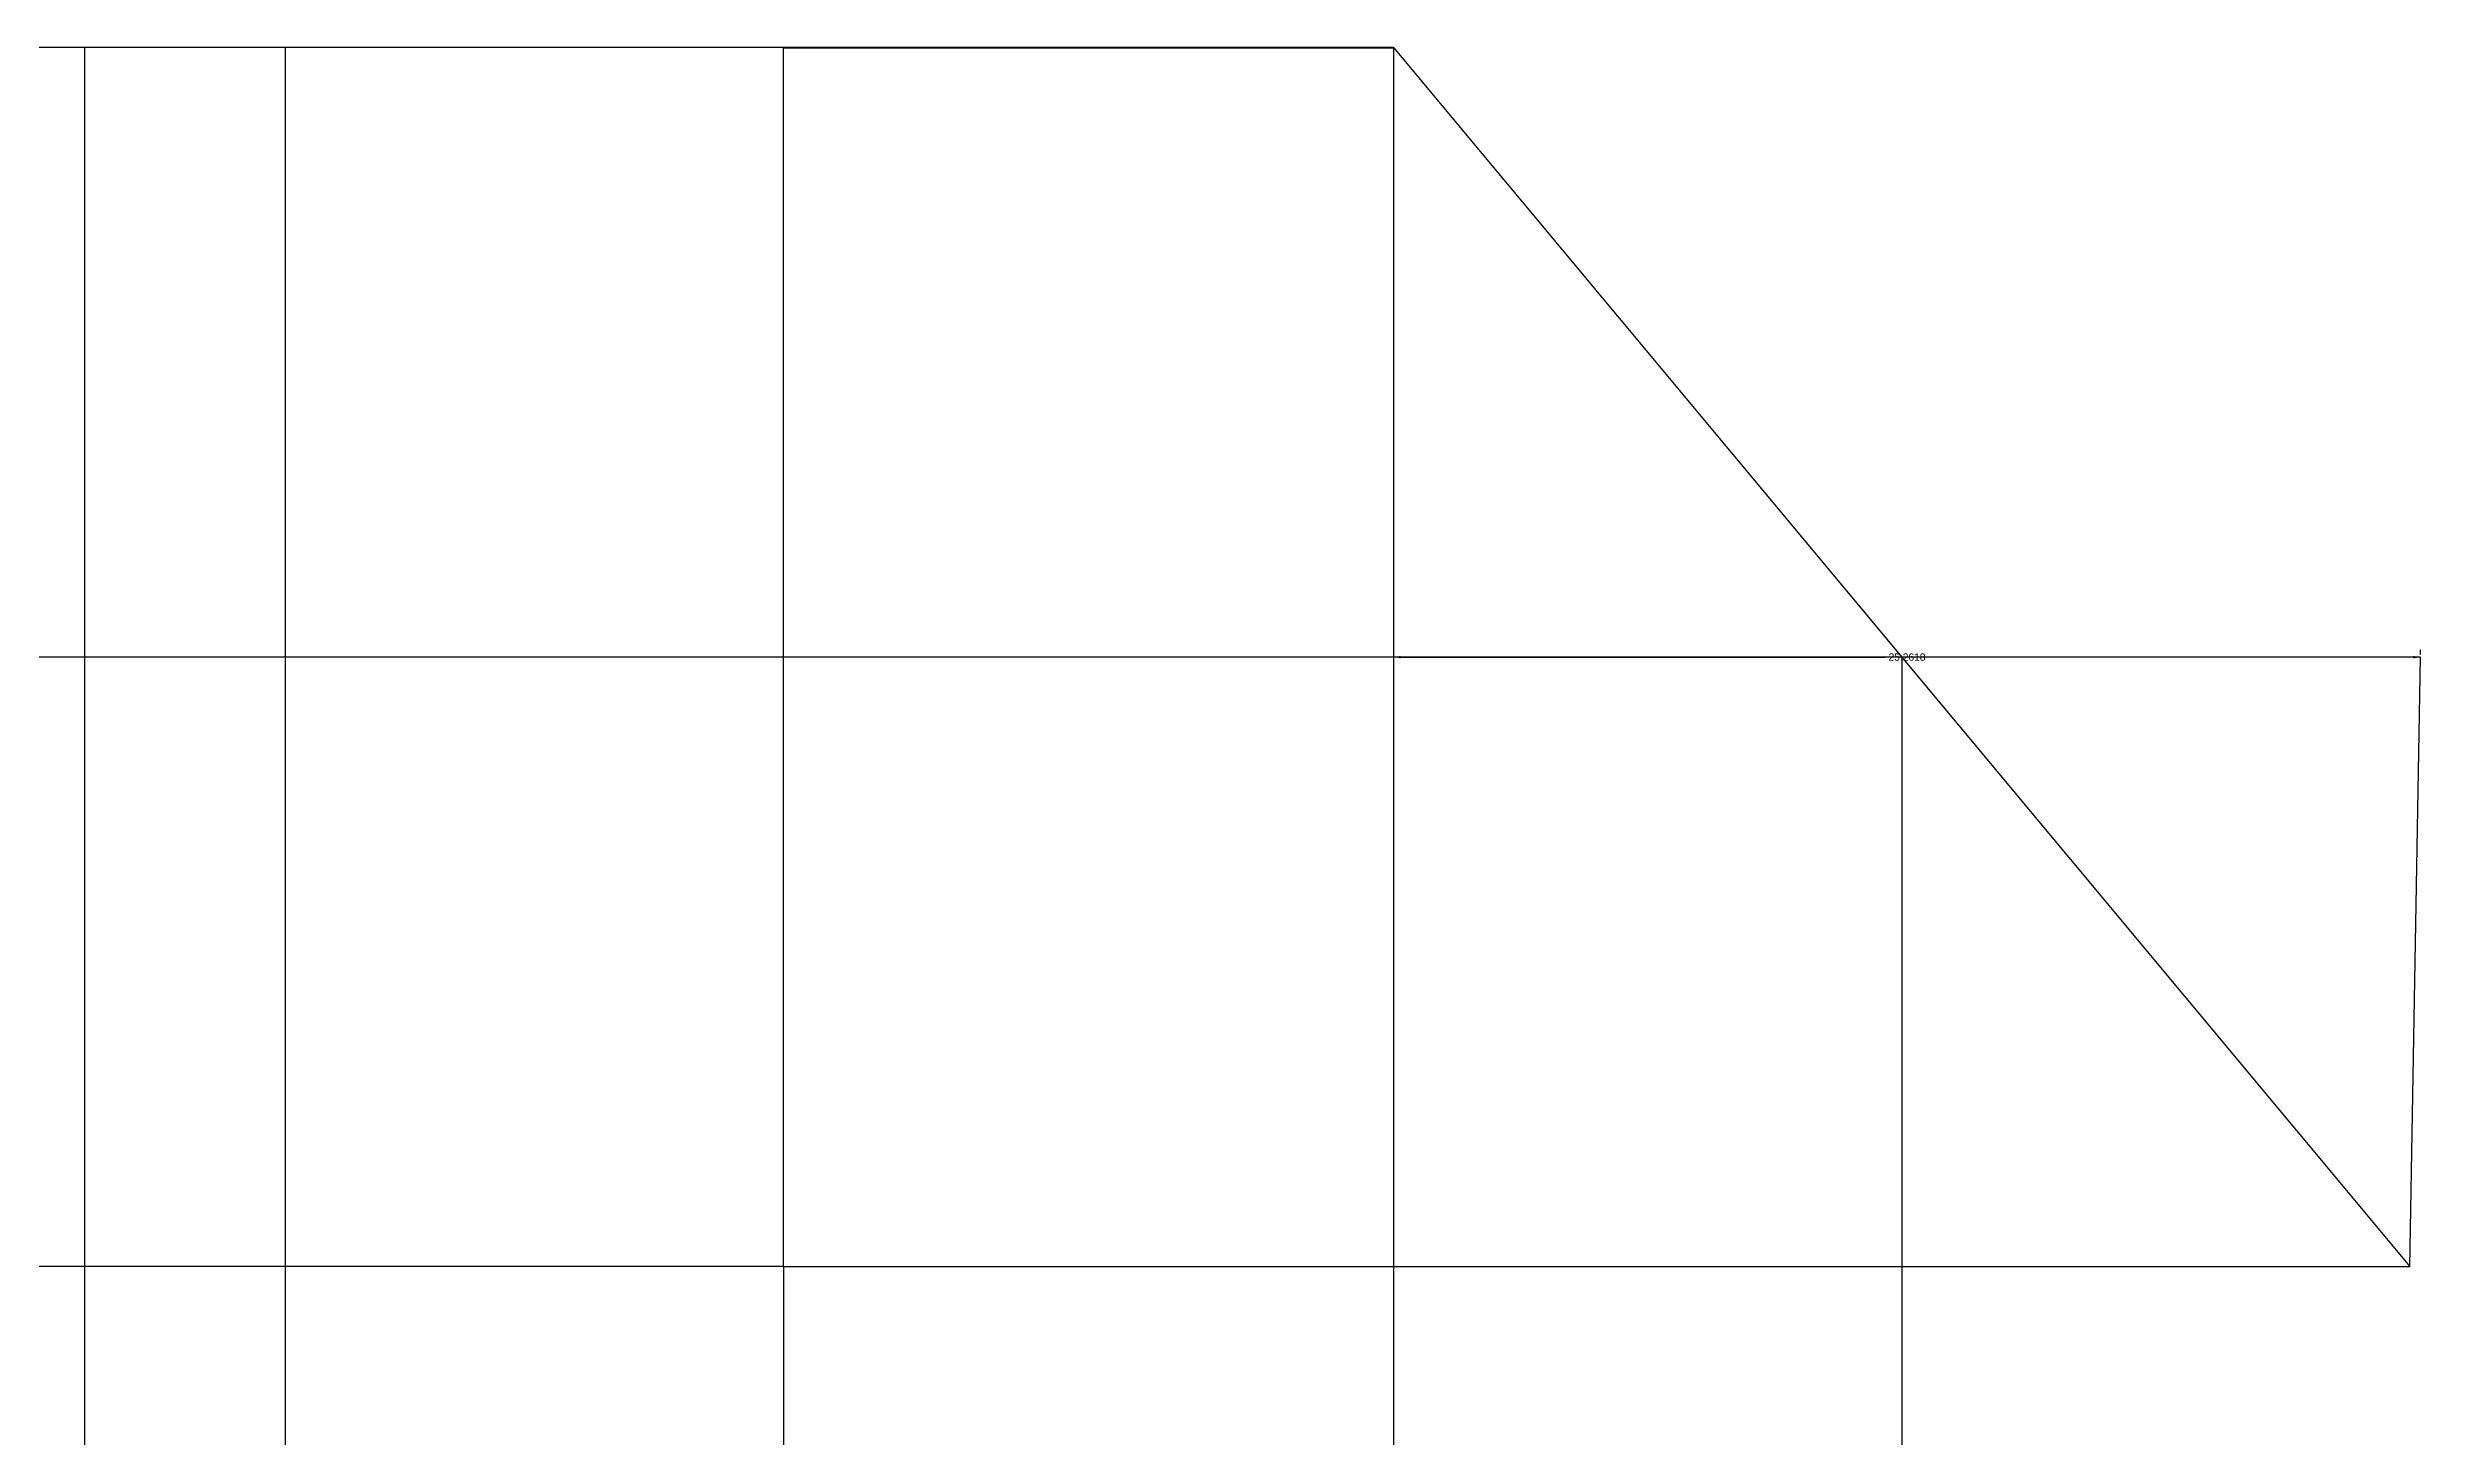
# Model space of a CAD drawing. Header units: inches. Extents: x 28 to 291, y 6 to 90.
# Drawn here: x 158.7 to 217, y 51.5 to 85.7 of the extents above; entities that cross this region are included whole.
import ezdxf

# ---------------------------------------------------------------- set-up
doc = ezdxf.new("R2010")
doc.units = ezdxf.units.IN
doc.header["$MEASUREMENT"] = 0
doc.styles.get("Standard").update_dxf_attribs({"font": 'arial.ttf'})
doc.dimstyles.get("Standard").update_dxf_attribs({"dimtxt": 0.18, "dimasz": 0.18, "dimexe": 0.18, "dimexo": 0.0625, "dimgap": 0.09, "dimtad": 0, "dimtih": 1, "dimtoh": 1, "dimdec": 4, "dimzin": 0, "dimdsep": 46, "dimtxsty": 'Standard', "dimcen": 0.09, "dimadec": 0, "dimazin": 0, "dimtfac": 1, "dimtdec": 4, "dimtofl": 0, "dimtmove": 0, "dimatfit": 3, "dimfxl": 1, "dimtolj": 1, "dimtzin": 0, "dimarcsym": 0})

# ---------------------------------------------------------------- blocks, each defined once
blk = doc.blocks.new('*D5')
at = {"color": 0, "lineweight": -2, "transparency": 16777216}
for p, q in [((191.783, 85.652), (191.783, 70.532)), ((191.963, 70.712), (203.878, 70.712)), ((216.865, 70.712), (204.949, 70.712)), ((217.045, 70.775), (217.045, 70.892))]:
    blk.add_line(p, q, dxfattribs=at)
at = {"color": 0, "lineweight": 30, "transparency": 16777216}
for points in [[(191.963, 70.742), (191.963, 70.682), (191.783, 70.712)], [(216.865, 70.742), (216.865, 70.682), (217.045, 70.712)]]:
    blk.add_solid(points, dxfattribs=at)
at = {"layer": 'Defpoints', "color": 0, "lineweight": 30, "transparency": 16777216}
for p in [(191.783, 85.715), (191.783, 70.712), (217.045, 70.712)]:
    blk.add_point(p, dxfattribs=at)
at = {"color": 0, "lineweight": 30, "transparency": 16777216, "insert": (204.414, 70.712), "char_height": 0.18, "attachment_point": 5}
blk.add_mtext('\\A1;25.2618', dxfattribs=at)

msp = doc.modelspace()

# ---------------------------------------------------------------- linework, layer by layer
at = {"lineweight": 30}
for p, q in [((176.78277, 85.71457), (129.70777, 85.71457)), ((159.593, 50.71457), (159.593, 85.71457)), ((164.52052, 85.71457), (164.52052, 5.94349)), ((204.28468, 70.71229), (129.92468, 70.71229)), ((176.78277, 55.71457), (129.78277, 55.71457))]:
    msp.add_line(p, q, dxfattribs=at)
for p, q in [((176.78277, 55.71457), (176.78277, 85.71457)), ((191.78277, 85.71457), (216.78277, 55.71457)), ((191.78277, 85.71457), (191.78277, 15.71457)), ((217.04456, 70.71229), (204.28468, 70.71229)), ((204.28468, 70.71229), (204.28468, 45.64229)), ((216.78277, 55.71457), (217.04456, 70.71229)), ((176.78277, 55.71457), (176.78277, 45.71457)), ((176.78277, 55.71457), (216.78277, 55.71457))]:
    msp.add_line(p, q)
at = {"lineweight": 200}
msp.add_line((176.78277, 85.71457), (191.78277, 85.71457), dxfattribs=at)

# ---------------------------------------------------------------- dimensions: what is measured, and where the dimension line sits
at = {"lineweight": 30}
dim = msp.add_linear_dim(base=(191.78277, 70.71229), p1=(217.04456, 70.71229), p2=(191.78277, 85.71457), dimstyle='Standard', dxfattribs=at)
dim.commit()
dim.dimension.update_dxf_attribs({"geometry": '*D5', "text_midpoint": (204.41367, 70.71229)})

doc.saveas('drawing.dxf')
